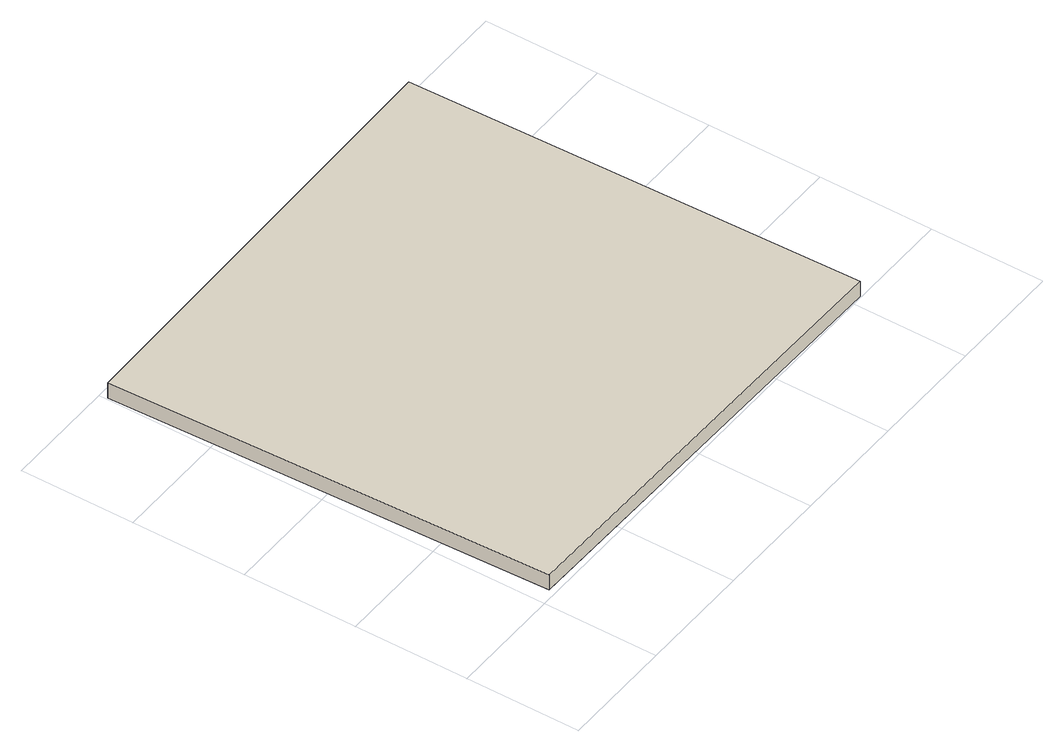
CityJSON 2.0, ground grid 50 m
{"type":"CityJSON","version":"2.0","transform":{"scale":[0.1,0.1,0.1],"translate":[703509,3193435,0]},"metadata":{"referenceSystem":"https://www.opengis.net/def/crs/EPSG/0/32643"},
"CityObjects":{
"building1":{"type":"Building","attributes":{"floor_count":2,"height_m":7.5,"total_units":8},"geometry":[{"type":"Solid","lod":"1","boundaries":[[[[0,1,2,3]],[[4,5,6,7]],[[0,1,5,4]],[[1,2,6,5]],[[2,3,7,6]],[[3,0,4,7]]]]}]}
},
"vertices":[
[9,1966,0],[74,30,0],[2050,6,0],[1999,1997,0],[9,1966,75],[74,30,75],[2050,6,75],[1999,1997,75]
]}
